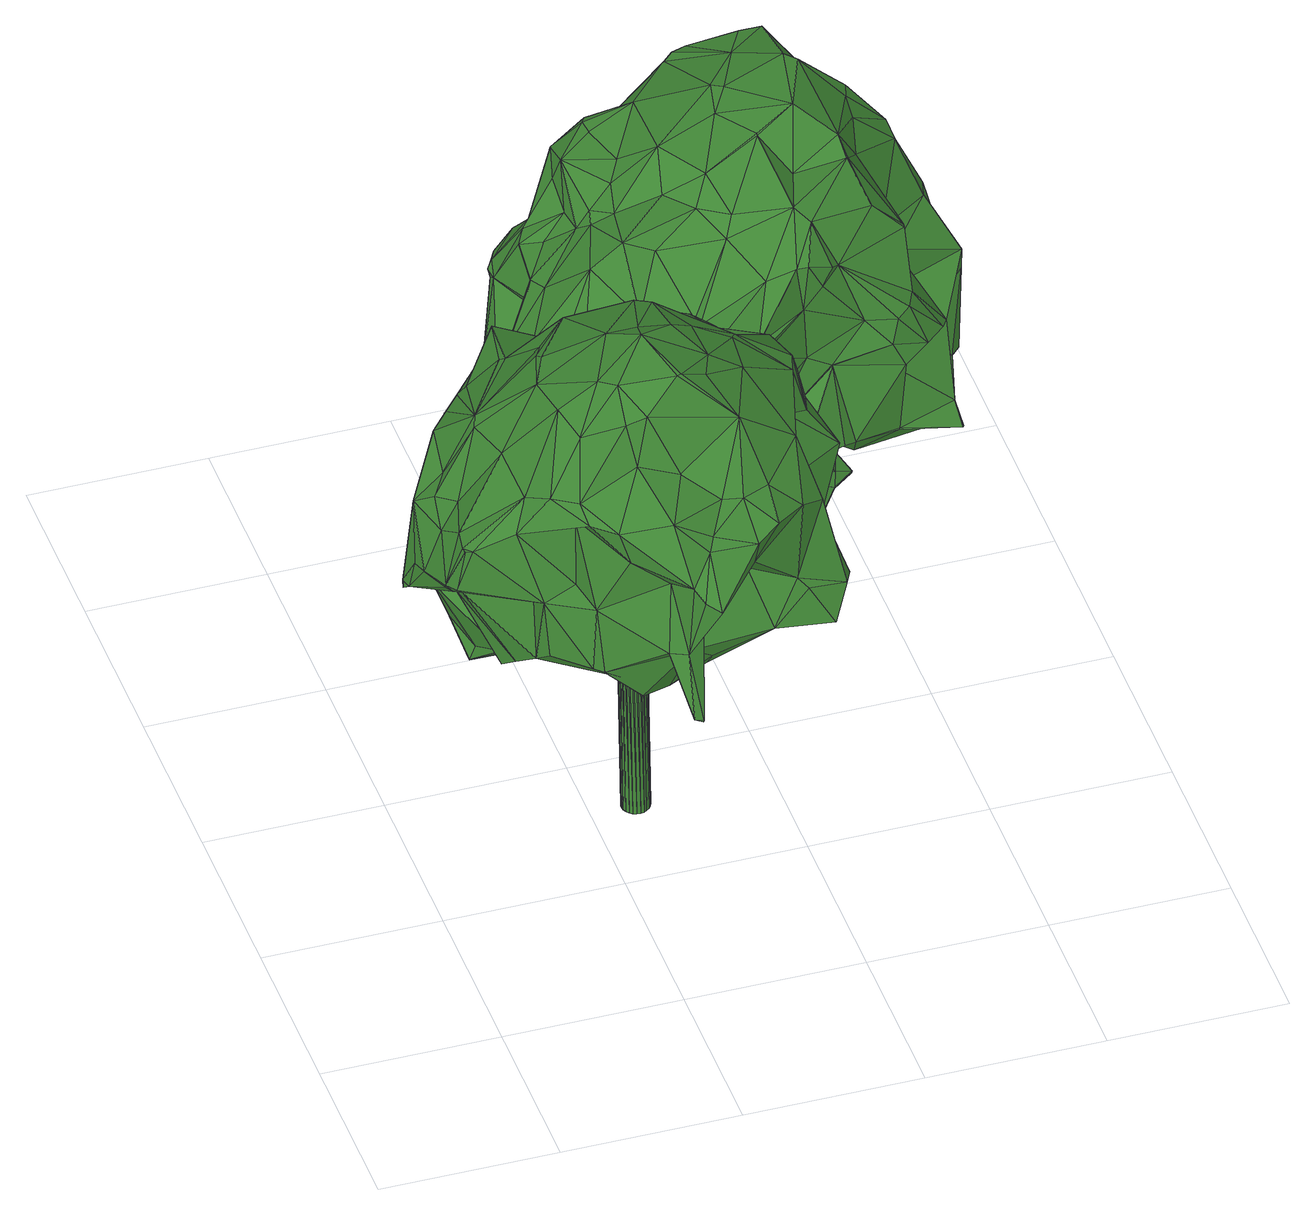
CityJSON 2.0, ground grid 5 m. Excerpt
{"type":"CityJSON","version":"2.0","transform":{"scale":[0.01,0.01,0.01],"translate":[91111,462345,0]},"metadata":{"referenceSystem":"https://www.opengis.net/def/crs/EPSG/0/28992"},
"CityObjects":{
"tree1":{"type":"SolitaryVegetationObject","attributes":{"gtid":141,"crown_width_m":11.98,"crown_median_z":10.34,"trunk_H_m":10.24,"trunk_DBH_m":0.783,"trunk_radius_m":0.391,"trunk_base_height_m":0.1,"original_gtid":"145"},"geometry":[{"type":"Solid","lod":"3","boundaries":[[[[0,1,2]],[[3,4,5]],[[6,7,8]],[[9,10,11]],[[12,13,2]],[[2,11,10]],[[10,14,15]],[[16,17,18]],[[19,20,21]],[[22,23,24]],[[25,26,27]],[[28,29,30]],[[31,32,33]],[[34,35,36]],[[9,6,8]],[[37,38,39]],[[19,21,40]],[[41,42,43]],[[44,45,46]],[[9,11,6]],[[6,11,47]],[[48,49,50]],[[34,51,52]],[[53,40,54]],[[55,56,36]],[[10,12,2]],[[57,31,33]],[[58,38,37]],[[59,43,42]],[[60,61,62]],[[63,32,47]],[[63,64,32]],[[65,66,67]],[[28,66,65]],[[68,69,70]],[[68,70,71]],[[72,28,30]],[[72,73,28]],[[74,75,76]],[[77,75,74]],[[63,47,11]],[[33,78,79]],[[80,25,81]],[[50,49,82]],[[83,50,82]],[[84,85,86]],[[87,88,4]],[[89,90,91]],[[2,1,88]],[[92,57,93]],[[94,95,70]],[[96,97,98]],[[99,6,47]],[[99,7,6]],[[48,100,101]],[[102,60,62]],[[95,103,104]],[[91,90,80]],[[3,105,106]],[[5,105,3]],[[48,107,108]],[[109,110,84]],[[111,110,109]],[[112,113,114]],[[112,115,113]],[[116,117,118]],[[119,120,121]],[[122,123,124]],[[125,123,122]],[[126,127,128]],[[129,130,131]],[[132,133,77]],[[126,128,134]],[[86,100,84]],[[109,84,100]],[[18,20,135]],[[18,135,136]],[[17,137,138]],[[139,98,97]],[[44,43,59]],[[54,27,26]],[[140,121,141]],[[140,142,121]],[[44,59,143]],[[144,39,145]],[[37,39,144]],[[30,29,146]],[[95,147,103]],[[148,100,86]],[[149,150,151]],[[152,153,154]],[[152,154,155]],[[120,96,156]],[[156,96,157]],[[15,12,10]],[[158,58,159]],[[121,142,160]],[[81,161,80]],[[122,157,132]],[[162,163,164]],[[165,163,162]],[[10,45,14]],[[79,57,33]],[[166,82,49]],[[10,167,45]],[[46,45,167]],[[33,32,78]],[[101,100,148]],[[79,168,57]],[[91,168,89]],[[57,168,93]],[[115,169,166]],[[89,78,94]],[[126,134,91]],[[126,91,161]],[[89,168,78]],[[170,171,140]],[[78,168,79]],[[107,48,50]],[[172,173,144]],[[104,174,70]],[[107,50,83]],[[57,92,175]],[[3,87,4]],[[80,161,91]],[[176,75,133]],[[8,22,177]],[[144,145,172]],[[158,178,38]],[[178,158,48]],[[179,180,181]],[[181,69,68]],[[39,182,183]],[[109,100,48]],[[184,74,185]],[[134,128,170]],[[17,138,81]],[[156,186,120]],[[108,83,185]],[[121,160,119]],[[60,165,187]],[[117,34,118]],[[145,188,172]],[[189,81,21]],[[189,21,20]],[[92,93,162]],[[120,186,121]],[[127,126,138]],[[187,141,186]],[[121,186,141]],[[128,127,142]],[[170,128,142]],[[177,9,8]],[[176,190,191]],[[138,137,127]],[[127,137,142]],[[160,142,137]],[[101,49,48]],[[14,45,169]],[[192,72,150]],[[159,116,193]],[[106,194,174]],[[96,98,157]],[[101,148,113]],[[71,151,68]],[[195,65,196]],[[176,133,190]],[[105,72,192]],[[197,193,34]],[[78,95,94]],[[23,32,31]],[[69,181,180]],[[198,176,191]],[[198,191,199]],[[72,30,150]],[[200,19,53]],[[16,172,188]],[[185,201,108]],[[94,70,69]],[[168,202,93]],[[150,203,151]],[[204,151,203]],[[204,203,150]],[[159,111,109]],[[193,111,159]],[[44,169,45]],[[157,190,132]],[[133,132,190]],[[48,158,159]],[[117,116,37]],[[155,55,205]],[[5,4,88]],[[5,88,206]],[[133,75,77]],[[99,47,32]],[[23,31,57]],[[90,207,25]],[[90,25,80]],[[182,38,178]],[[148,86,208]],[[96,209,97]],[[192,149,106]],[[41,43,46]],[[28,195,29]],[[85,29,195]],[[192,150,149]],[[195,28,65]],[[129,210,197]],[[71,149,151]],[[24,211,22]],[[102,211,24]],[[23,57,175]],[[23,175,24]],[[212,13,114]],[[213,17,214]],[[139,198,199]],[[136,173,172]],[[136,172,16]],[[143,215,83]],[[136,16,18]],[[119,96,120]],[[216,87,217]],[[216,217,147]],[[90,89,218]],[[184,219,74]],[[77,74,219]],[[117,37,144]],[[117,173,136]],[[107,83,108]],[[173,117,144]],[[195,196,85]],[[147,32,216]],[[23,7,220]],[[24,175,164]],[[134,202,91]],[[52,205,35]],[[52,200,205]],[[145,39,139]],[[67,1,221]],[[105,5,72]],[[183,139,39]],[[186,222,223]],[[170,202,134]],[[159,109,48]],[[7,22,8]],[[170,162,93]],[[53,19,40]],[[130,154,151]],[[151,154,224]],[[138,225,81]],[[226,130,129]],[[130,151,131]],[[153,181,227]],[[153,227,154]],[[81,189,17]],[[17,189,18]],[[81,225,161]],[[138,126,225]],[[29,84,110]],[[115,15,228]],[[15,14,228]],[[115,166,113]],[[137,229,160]],[[137,213,229]],[[129,146,110]],[[152,230,153]],[[212,114,208]],[[96,119,229]],[[96,229,209]],[[205,55,35]],[[36,35,55]],[[178,48,108]],[[209,229,213]],[[35,34,52]],[[91,202,168]],[[181,153,179]],[[84,29,85]],[[22,7,23]],[[116,159,58]],[[97,209,139]],[[58,158,38]],[[184,185,215]],[[212,208,196]],[[196,231,212]],[[132,219,122]],[[73,72,67]],[[232,116,58]],[[147,217,103]],[[40,233,54]],[[182,39,38]],[[151,224,68]],[[183,182,76]],[[183,198,139]],[[27,233,81]],[[25,27,81]],[[164,163,102]],[[62,234,102]],[[119,160,229]],[[71,70,174]],[[104,70,95]],[[126,161,225]],[[85,196,208]],[[141,187,165]],[[113,166,101]],[[49,101,166]],[[69,218,94]],[[169,115,228]],[[14,169,228]],[[63,235,64]],[[112,12,15]],[[15,115,112]],[[106,236,3]],[[152,155,205]],[[178,108,201]],[[200,237,205]],[[76,182,201]],[[201,182,178]],[[74,201,185]],[[76,201,74]],[[157,191,190]],[[83,82,143]],[[207,218,180]],[[51,135,200]],[[51,200,52]],[[10,9,167]],[[197,210,193]],[[46,43,44]],[[78,32,147]],[[78,147,95]],[[156,222,186]],[[67,5,1]],[[32,220,99]],[[23,220,32]],[[99,220,7]],[[166,44,82]],[[231,1,212]],[[212,1,0]],[[20,18,189]],[[60,102,163]],[[139,199,98]],[[187,223,60]],[[143,82,44]],[[166,169,44]],[[143,59,215]],[[61,42,41]],[[61,41,62]],[[139,188,145]],[[83,215,185]],[[42,184,215]],[[42,215,59]],[[105,192,106]],[[92,162,164]],[[106,174,104]],[[194,106,149]],[[194,149,71]],[[71,174,194]],[[20,19,135]],[[209,188,139]],[[155,56,55]],[[208,86,85]],[[94,218,89]],[[186,223,187]],[[148,208,114]],[[148,114,113]],[[141,165,162]],[[140,162,170]],[[141,162,140]],[[54,230,53]],[[151,204,131]],[[176,198,75]],[[129,110,210]],[[210,111,193]],[[67,221,65]],[[61,124,42]],[[88,87,235]],[[88,235,2]],[[129,131,204]],[[129,204,146]],[[11,2,235]],[[13,0,2]],[[11,235,63]],[[188,209,214]],[[188,214,16]],[[64,235,87]],[[112,13,12]],[[114,13,112]],[[72,5,67]],[[65,231,196]],[[73,67,66]],[[73,66,28]],[[102,234,211]],[[41,234,62]],[[41,46,234]],[[46,211,234]],[[54,233,27]],[[77,219,132]],[[184,122,219]],[[233,21,81]],[[106,104,236]],[[236,104,103]],[[223,124,61]],[[3,236,87]],[[42,123,125]],[[124,123,42]],[[46,177,211]],[[211,177,22]],[[122,238,157]],[[222,156,238]],[[156,157,238]],[[34,239,51]],[[117,239,34]],[[136,239,117]],[[51,239,135]],[[136,135,239]],[[154,130,226]],[[226,34,155]],[[154,226,155]],[[111,210,110]],[[232,37,116]],[[116,118,193]],[[34,193,118]],[[152,205,230]],[[42,125,184]],[[184,125,122]],[[230,54,179]],[[179,153,230]],[[230,205,237]],[[53,237,200]],[[230,237,53]],[[93,202,170]],[[232,58,37]],[[207,90,218]],[[135,19,200]],[[154,227,224]],[[68,224,227]],[[68,227,181]],[[164,102,24]],[[60,163,165]],[[92,164,175]],[[177,240,9]],[[177,46,240]],[[167,9,240]],[[167,240,46]],[[87,216,64]],[[32,64,216]],[[223,222,124]],[[17,16,214]],[[61,60,223]],[[212,0,13]],[[226,129,197]],[[197,34,226]],[[222,238,122]],[[76,75,198]],[[76,198,183]],[[110,146,29]],[[34,36,56]],[[65,1,231]],[[150,30,204]],[[146,204,30]],[[40,21,233]],[[213,214,209]],[[17,213,137]],[[221,1,65]],[[69,180,218]],[[54,26,179]],[[170,142,171]],[[25,207,26]],[[179,26,180]],[[207,180,26]],[[140,171,142]],[[34,56,155]],[[236,103,217]],[[87,236,217]],[[222,122,124]],[[5,206,1]],[[206,88,1]],[[98,191,157]],[[98,199,191]],[[241,242,243]],[[241,243,244]],[[244,243,245]],[[244,245,246]],[[243,242,247]],[[243,247,245]],[[245,247,248]],[[245,248,246]],[[247,242,249]],[[247,249,248]],[[248,249,250]],[[248,250,246]],[[249,242,251]],[[249,251,250]],[[250,251,252]],[[250,252,246]],[[251,242,253]],[[251,253,252]],[[252,253,254]],[[252,254,246]],[[253,242,255]],[[253,255,254]],[[254,255,256]],[[254,256,246]],[[255,242,257]],[[255,257,256]],[[256,257,258]],[[256,258,246]],[[257,242,259]],[[257,259,258]],[[258,259,260]],[[258,260,246]],[[259,242,261]],[[259,261,260]],[[260,261,262]],[[260,262,246]],[[261,242,263]],[[261,263,262]],[[262,263,264]],[[262,264,246]],[[263,242,265]],[[263,265,264]],[[264,265,266]],[[264,266,246]],[[265,242,267]],[[265,267,266]],[[266,267,268]],[[266,268,246]],[[267,242,269]],[[267,269,268]],[[268,269,270]],[[268,270,246]],[[269,242,271]],[[269,271,270]],[[270,271,272]],[[270,272,246]],[[271,242,273]],[[271,273,272]],[[272,273,274]],[[272,274,246]],[[273,242,275]],[[273,275,274]],[[274,275,276]],[[274,276,246]],[[275,242,277]],[[275,277,276]],[[276,277,278]],[[276,278,246]],[[277,242,279]],[[277,279,278]],[[278,279,280]],[[278,280,246]],[[279,242,281]],[[279,281,280]],[[280,281,282]],[[280,282,246]],[[281,242,283]],[[281,283,282]],[[282,283,284]],[[282,284,246]],[[283,242,285]],[[283,285,284]],[[284,285,286]],[[284,286,246]],[[285,242,287]],[[285,287,286]],[[286,287,288]],[[286,288,246]],[[287,242,289]],[[287,289,288]],[[288,289,290]],[[288,290,246]],[[289,242,241]],[[289,241,290]],[[290,241,244]],[[290,244,246]]]]}]},
"tree2":{"type":"SolitaryVegetationObject","attributes":{"gtid":143,"crown_width_m":12.35,"crown_median_z":10.21,"trunk_H_m":10.08,"trunk_DBH_m":0.801,"trunk_radius_m":0.4,"trunk_base_height_m":0.13,"original_gtid":"147"},"geometry":[{"type":"Solid","lod":"3","boundaries":[[[[291,292,293]],[[294,295,296]],[[297,298,299]],[[297,300,298]],[[301,302,303]],[[304,305,306]],[[307,308,309]],[[310,311,312]],[[313,312,311]],[[314,315,316]],[[317,295,294]],[[318,319,320]],[[321,319,318]],[[322,323,324]],[[325,326,327]],[[328,327,326]],[[329,330,331]],[[304,332,305]],[[333,305,332]],[[323,304,334]],[[335,336,337]],[[338,339,340]],[[341,342,343]],[[344,345,346]],[[347,348,349]],[[350,351,352]],[[353,309,308]],[[354,355,356]],[[357,358,359]],[[360,335,330]],[[360,336,335]],[[361,315,314]],[[362,363,364]],[[365,366,367]],[[368,369,370]],[[371,372,363]],[[373,374,375]],[[376,377,378]],[[314,316,379]],[[380,379,316]],[[381,382,383]],[[384,385,386]],[[297,387,388]],[[389,328,326]],[[316,315,390]],[[391,392,393]],[[394,395,348]],[[396,397,398]],[[399,341,343]],[[338,400,361]],[[401,380,402]],[[403,404,405]],[[403,405,406]],[[314,339,361]],[[407,408,409]],[[410,365,367]],[[411,412,413]],[[414,370,415]],[[416,417,418]],[[419,417,416]],[[420,410,352]],[[340,339,350]],[[414,421,331]],[[415,421,414]],[[422,423,424]],[[425,426,427]],[[338,361,339]],[[428,429,430]],[[410,431,352]],[[351,339,314]],[[351,314,379]],[[350,339,351]],[[363,432,375]],[[371,363,375]],[[402,380,433]],[[402,433,434]],[[435,436,437]],[[420,351,401]],[[420,352,351]],[[305,438,439]],[[439,411,306]],[[342,440,343]],[[441,396,442]],[[441,397,396]],[[331,330,335]],[[419,416,443]],[[389,444,445]],[[389,324,444]],[[428,396,446]],[[389,445,328]],[[340,435,338]],[[328,445,447]],[[299,448,449]],[[450,451,452]],[[453,454,455]],[[410,456,431]],[[457,456,410]],[[458,382,381]],[[303,390,315]],[[459,449,460]],[[445,422,424]],[[445,444,422]],[[366,358,367]],[[461,462,463]],[[464,465,466]],[[465,467,466]],[[468,469,470]],[[392,432,471]],[[472,473,474]],[[475,473,472]],[[476,477,384]],[[380,401,351]],[[380,351,379]],[[428,478,429]],[[428,446,478]],[[479,480,481]],[[479,482,480]],[[483,472,474]],[[294,296,484]],[[485,398,397]],[[468,470,486]],[[335,414,331]],[[487,475,378]],[[463,462,296]],[[421,369,329]],[[488,329,369]],[[388,300,297]],[[333,438,305]],[[489,368,490]],[[466,491,388]],[[325,322,324]],[[492,493,494]],[[495,493,492]],[[338,481,400]],[[492,431,496]],[[297,299,386]],[[448,497,498]],[[424,499,445]],[[447,445,499]],[[500,501,502]],[[501,503,502]],[[504,502,503]],[[293,505,506]],[[292,505,293]],[[334,304,349]],[[504,406,507]],[[395,349,348]],[[508,487,378]],[[508,378,509]],[[510,475,487]],[[510,473,475]],[[511,376,483]],[[511,512,376]],[[306,411,347]],[[387,385,477]],[[387,477,476]],[[384,477,385]],[[387,386,385]],[[419,513,388]],[[300,513,419]],[[333,300,438]],[[497,299,298]],[[440,346,514]],[[469,515,516]],[[297,386,387]],[[336,496,517]],[[431,517,496]],[[518,365,353]],[[518,366,365]],[[519,296,295]],[[425,452,451]],[[373,375,391]],[[340,494,493]],[[349,304,347]],[[304,306,347]],[[490,358,520]],[[490,520,489]],[[469,521,515]],[[414,522,370]],[[423,499,424]],[[389,523,324]],[[376,378,475]],[[524,432,363]],[[485,397,510]],[[352,431,494]],[[370,522,368]],[[464,466,525]],[[394,348,413]],[[347,413,348]],[[464,521,458]],[[293,526,291]],[[335,522,414]],[[469,516,459]],[[527,459,516]],[[363,372,528]],[[375,372,371]],[[375,528,372]],[[511,529,512]],[[422,444,423]],[[409,530,531]],[[376,475,472]],[[440,532,343]],[[533,343,532]],[[534,535,536]],[[350,352,494]],[[350,494,340]],[[406,405,507]],[[537,507,405]],[[524,535,432]],[[471,432,535]],[[391,375,432]],[[403,461,538]],[[303,302,434]],[[315,470,303]],[[495,492,509]],[[495,509,378]],[[362,524,363]],[[460,469,459]],[[326,325,523]],[[326,523,389]],[[508,539,487]],[[508,540,539]],[[541,542,374]],[[542,375,374]],[[543,544,407]],[[545,441,345]],[[482,383,480]],[[473,344,474]],[[408,530,409]],[[504,546,547]],[[504,548,546]],[[421,329,331]],[[549,550,551]],[[478,552,501]],[[433,303,434]],[[515,476,516]],[[433,390,303]],[[384,386,299]],[[323,334,324]],[[479,481,435]],[[360,539,540]],[[305,439,306]],[[470,361,553]],[[504,552,406]],[[503,552,504]],[[544,332,554]],[[543,332,544]],[[500,502,555]],[[482,479,437]],[[324,523,325]],[[367,358,457]],[[310,296,311]],[[434,531,402]],[[393,465,464]],[[515,521,464]],[[498,409,448]],[[550,556,551]],[[542,551,556]],[[388,387,525]],[[388,525,466]],[[383,382,468]],[[521,468,382]],[[394,557,362]],[[333,558,497]],[[543,558,333]],[[395,321,318]],[[395,318,320]],[[394,321,395]],[[415,369,421]],[[435,377,436]],[[550,437,436]],[[542,556,399]],[[510,559,473]],[[473,559,545]],[[560,549,551]],[[483,474,511]],[[561,541,551]],[[561,551,542]],[[391,432,392]],[[538,463,562]],[[563,541,458]],[[563,458,381]],[[560,437,549]],[[560,482,437]],[[563,482,560]],[[517,337,336]],[[322,554,323]],[[524,557,535]],[[503,501,552]],[[427,349,425]],[[335,337,522]],[[320,425,349]],[[381,383,482]],[[333,298,300]],[[334,427,324]],[[349,427,334]],[[563,551,541]],[[444,324,427]],[[448,299,497]],[[564,537,405]],[[400,553,361]],[[518,506,505]],[[384,565,527]],[[566,527,565]],[[308,518,353]],[[458,521,382]],[[452,548,507]],[[533,567,375]],[[485,510,487]],[[320,349,395]],[[368,484,568]],[[319,555,547]],[[500,555,319]],[[545,559,397]],[[510,397,559]],[[366,518,317]],[[317,292,295]],[[291,295,292]],[[355,453,356]],[[404,538,564]],[[509,492,569]],[[439,412,411]],[[345,473,545]],[[449,459,566]],[[449,566,299]],[[360,540,570]],[[360,570,336]],[[568,462,461]],[[442,455,441]],[[362,557,524]],[[501,429,478]],[[470,315,361]],[[435,481,338]],[[455,345,441]],[[485,487,539]],[[400,481,480]],[[506,530,408]],[[329,571,330]],[[381,482,563]],[[344,440,342]],[[508,570,540]],[[512,377,376]],[[495,340,493]],[[419,388,417]],[[529,556,550]],[[391,374,373]],[[511,344,342]],[[474,344,511]],[[399,556,341]],[[490,337,359]],[[490,359,358]],[[310,447,562]],[[328,447,310]],[[538,562,572]],[[549,437,550]],[[362,364,354]],[[567,354,364]],[[468,486,383]],[[367,457,410]],[[489,520,484]],[[484,368,489]],[[520,294,484]],[[329,403,406]],[[567,532,354]],[[398,485,539]],[[534,471,535]],[[406,552,478]],[[413,557,394]],[[528,567,364]],[[528,364,363]],[[542,533,375]],[[399,533,542]],[[399,343,533]],[[511,556,529]],[[341,556,511]],[[449,448,301]],[[564,405,404]],[[468,521,469]],[[321,573,319]],[[500,319,573]],[[393,541,374]],[[301,303,449]],[[303,460,449]],[[403,538,404]],[[558,407,574]],[[558,543,407]],[[410,353,365]],[[420,353,410]],[[402,353,420]],[[402,420,401]],[[325,554,322]],[[325,575,554]],[[446,571,478]],[[329,478,571]],[[329,406,478]],[[529,550,512]],[[561,542,541]],[[576,330,571]],[[517,359,337]],[[472,483,376]],[[545,397,441]],[[427,426,444]],[[423,444,426]],[[307,531,530]],[[307,530,506]],[[465,577,467]],[[511,342,341]],[[295,291,313]],[[562,463,310]],[[296,310,463]],[[519,295,313]],[[300,388,513]],[[461,463,538]],[[506,575,526]],[[506,526,293]],[[506,408,575]],[[527,516,476]],[[319,547,320]],[[547,546,320]],[[548,320,546]],[[333,332,543]],[[407,575,408]],[[537,452,507]],[[535,578,536]],[[461,403,579]],[[413,578,557]],[[535,557,578]],[[498,574,409]],[[580,579,403]],[[403,329,580]],[[415,370,369]],[[568,461,580]],[[357,359,517]],[[573,453,455]],[[573,455,501]],[[501,455,442]],[[568,488,369]],[[368,568,369]],[[358,456,457]],[[296,568,484]],[[438,581,412]],[[413,412,581]],[[435,437,479]],[[378,377,582]],[[582,377,435]],[[508,509,569]],[[492,494,431]],[[464,458,393]],[[541,393,458]],[[550,436,512]],[[554,304,323]],[[501,500,573]],[[498,497,574]],[[391,393,374]],[[580,461,579]],[[574,407,409]],[[497,558,574]],[[560,551,563]],[[527,476,384]],[[583,362,356]],[[354,356,362]],[[320,548,425]],[[380,316,390]],[[380,390,433]],[[366,584,358]],[[531,434,302]],[[409,531,302]],[[296,519,311]],[[507,548,504]],[[532,440,514]],[[532,514,354]],[[354,514,355]],[[344,346,440]],[[308,307,518]],[[506,518,307]],[[532,567,533]],[[528,375,567]],[[554,332,304]],[[362,583,394]],[[321,394,583]],[[573,321,356]],[[573,356,453]],[[583,356,321]],[[512,436,377]],[[495,582,340]],[[378,582,495]],[[582,435,340]],[[411,413,347]],[[423,426,450]],[[451,450,426]],[[576,571,446]],[[402,309,353]],[[296,462,568]],[[497,298,333]],[[317,584,366]],[[520,584,294]],[[294,584,317]],[[317,505,292]],[[317,518,505]],[[312,313,291]],[[522,337,490]],[[368,522,490]],[[496,569,492]],[[496,336,569]],[[398,585,396]],[[531,307,309]],[[531,309,402]],[[539,360,585]],[[539,585,398]],[[464,525,515]],[[476,515,525]],[[387,476,525]],[[576,585,360]],[[576,360,330]],[[576,446,585]],[[396,585,446]],[[451,426,425]],[[423,562,447]],[[499,423,447]],[[467,491,466]],[[428,430,396]],[[501,430,429]],[[417,388,491]],[[467,536,491]],[[467,534,536]],[[452,537,450]],[[450,537,564]],[[488,580,329]],[[409,302,448]],[[303,470,586]],[[303,586,460]],[[460,586,469]],[[470,469,586]],[[568,580,488]],[[526,327,312]],[[526,312,291]],[[312,327,328]],[[328,310,312]],[[453,514,454]],[[355,514,453]],[[569,336,570]],[[569,570,508]],[[504,555,502]],[[357,456,358]],[[357,431,456]],[[504,547,555]],[[536,578,418]],[[416,418,578]],[[491,536,418]],[[491,418,417]],[[425,548,452]],[[514,455,454]],[[439,438,412]],[[519,313,311]],[[448,302,301]],[[438,300,443]],[[419,443,300]],[[438,443,416]],[[344,473,345]],[[517,431,357]],[[455,346,345]],[[455,514,346]],[[471,577,392]],[[534,577,471]],[[392,577,393]],[[465,393,577]],[[526,575,587]],[[325,587,575]],[[325,327,587]],[[526,587,327]],[[438,416,581]],[[578,581,416]],[[413,581,578]],[[299,565,384]],[[566,565,299]],[[407,588,575]],[[554,588,544]],[[407,544,588]],[[520,358,584]],[[467,577,534]],[[396,430,589]],[[442,396,589]],[[442,589,501]],[[501,589,430]],[[480,383,553]],[[383,486,553]],[[470,553,486]],[[480,553,400]],[[450,572,423]],[[423,572,562]],[[564,538,572]],[[564,572,450]],[[527,566,459]],[[575,588,554]],[[590,591,592]],[[590,592,593]],[[593,592,594]],[[593,594,595]],[[592,591,596]],[[592,596,594]],[[594,596,597]],[[594,597,595]],[[596,591,598]],[[596,598,597]],[[597,598,599]],[[597,599,595]],[[598,591,600]],[[598,600,599]],[[599,600,601]],[[599,601,595]],[[600,591,602]],[[600,602,601]],[[601,602,603]],[[601,603,595]],[[602,591,604]],[[602,604,603]],[[603,604,605]],[[603,605,595]],[[604,591,606]],[[604,606,605]],[[605,606,607]],[[605,607,595]],[[606,591,608]],[[606,608,607]],[[607,608,609]],[[607,609,595]],[[608,591,610]],[[608,610,609]],[[609,610,611]],[[609,611,595]],[[610,591,612]],[[610,612,611]],[[611,612,613]],[[611,613,595]],[[612,591,614]],[[612,614,613]],[[613,614,615]],[[613,615,595]],[[614,591,616]],[[614,616,615]],[[615,616,617]],[[615,617,595]],[[616,591,618]],[[616,618,617]],[[617,618,619]],[[617,619,595]],[[618,591,620]],[[618,620,619]],[[619,620,621]],[[619,621,595]],[[620,591,622]],[[620,622,621]],[[621,622,623]],[[621,623,595]],[[622,591,624]],[[622,624,623]],[[623,624,625]],[[623,625,595]],[[624,591,626]],[[624,626,625]],[[625,626,627]],[[625,627,595]],[[626,591,628]],[[626,628,627]],[[627,628,629]],[[627,629,595]],[[628,591,630]],[[628,630,629]],[[629,630,631]],[[629,631,595]],[[630,591,632]],[[630,632,631]],[[631,632,633]],[[631,633,595]],[[632,591,634]],[[632,634,633]],[[633,634,635]],[[633,635,595]],[[634,591,636]],[[634,636,635]],[[635,636,637]],[[635,637,595]],[[636,591,638]],[[636,638,637]],[[637,638,639]],[[637,639,595]],[[638,591,590]],[[638,590,639]],[[639,590,593]],[[639,593,595]]]]}]}
},
"vertices":[
[135,925,801],[97,891,821],[129,1083,872],[22,731,1003],[21,809,969],[15,834,874],[355,1327,1148],[410,1360,1244],[437,1395,1128],[336,1229,979],[264,1266,818],[305,1227,974],[232,1243,732],[144,1074,847],[399,1317,640],[265,1256,664],[1009,401,1256],[969,506,1401],[939,348,1296],[783,239,1289],[849,273,1316],[773,342,1367],[522,1310,1219],[382,1159,1298],[583,1244,1234],[557,490,1578],[517,450,1452],[627,423,1420],[191,595,754],[268,672,746],[219,562,781],[436,1035,1419],[229,944,1311],[399,948,1467],[626,326,901],[587,98,852],[586,99,847],[875,455,838],[905,650,841],[987,554,840],[665,266,1321],[783,1228,916],[801,1212,866],[778,1231,880],[606,1286,755],[440,1290,669],[585,1329,861],[249,1158,1208],[630,839,629],[588,985,672],[684,921,639],[703,309,1148],[620,205,1052],[647,236,1297],[562,276,1378],[561,98,860],[563,103,858],[509,1059,1482],[743,538,815],[764,1202,816],[818,1214,1272],[870,1215,1057],[837,1310,1056],[212,1136,1179],[164,1094,1159],[211,661,742],[228,628,788],[112,793,931],[211,533,1236],[296,508,1353],[253,590,1306],[98,549,1192],[79,625,1003],[82,626,1004],[1053,969,794],[1208,922,835],[1063,751,812],[1276,985,823],[360,821,1479],[404,914,1488],[655,540,1653],[807,483,1521],[609,1084,704],[778,1004,690],[351,748,657],[321,751,653],[346,767,646],[50,912,1093],[11,877,864],[472,651,1595],[509,595,1615],[614,719,1665],[625,1033,1432],[674,972,1568],[372,681,1500],[244,760,1323],[1094,813,1260],[1090,715,1113],[1054,836,1056],[277,1166,1225],[454,779,669],[496,949,677],[735,1272,1212],[136,795,1161],[92,650,1179],[50,633,1019],[31,574,1077],[710,921,643],[770,918,661],[541,664,716],[374,591,820],[541,574,740],[307,1081,670],[323,1069,668],[228,953,655],[321,1199,640],[687,387,798],[860,346,901],[693,355,844],[1076,826,1344],[1080,967,1286],[1026,908,1413],[1036,1021,963],[857,1124,1041],[863,1171,1049],[908,1021,878],[773,644,1616],[876,757,1558],[772,782,1604],[449,387,808],[364,353,884],[280,459,865],[1246,1030,866],[1278,985,828],[711,765,1637],[787,290,1187],[921,342,1060],[1026,707,1451],[865,636,1557],[1061,634,993],[843,1000,1385],[907,1024,1378],[892,786,1543],[703,1116,720],[1016,305,915],[1091,427,971],[270,529,816],[218,912,1299],[352,832,640],[59,565,1059],[82,592,1025],[269,474,1034],[546,259,1200],[451,304,1258],[379,368,1066],[525,205,1010],[1090,1005,1231],[1110,972,1045],[689,630,750],[646,599,722],[1042,764,1451],[667,545,1654],[732,1045,1429],[763,1188,1292],[733,1176,1274],[821,1169,1342],[501,1145,723],[431,1212,750],[549,816,1608],[443,1287,665],[715,940,1576],[770,874,1427],[1061,352,1002],[949,329,1029],[79,579,1185],[550,1093,1291],[1209,921,840],[525,1192,1080],[786,785,799],[423,312,1353],[356,436,1378],[362,376,1347],[980,664,799],[1085,707,820],[987,1065,761],[918,1027,723],[1058,1020,1265],[884,1144,1334],[1029,472,1151],[851,374,1368],[1225,967,855],[1103,914,895],[60,600,1028],[587,391,742],[79,558,1189],[214,658,740],[169,802,614],[501,351,760],[1077,733,826],[1039,845,940],[630,75,1221],[872,886,733],[626,788,1632],[279,612,1046],[259,513,820],[567,165,1027],[9,868,846],[500,492,1561],[171,803,610],[1131,636,1232],[517,521,770],[664,1230,1017],[153,922,671],[999,676,1333],[996,517,1272],[895,1046,727],[144,951,1134],[96,870,1130],[400,573,1482],[1073,1020,836],[368,1168,1291],[182,848,863],[975,1015,1106],[847,1146,1221],[356,475,1076],[744,570,1613],[393,344,871],[358,485,1287],[400,1313,638],[1066,712,1302],[582,167,1243],[186,805,652],[732,469,833],[716,350,1370],[688,1233,1022],[159,1053,1007],[74,747,1116],[599,119,1225],[1056,1005,1060],[805,415,1067],[403,1175,958],[664,803,11],[625,802,10],[663,813,11],[640,779,1035],[639,789,1036],[601,778,1034],[659,822,11],[635,798,1036],[652,830,11],[628,806,1036],[644,836,11],[620,812,1036],[634,840,11],[610,816,1036],[624,841,11],[600,817,1035],[614,840,11],[590,815,1035],[605,835,10],[581,811,1035],[597,829,10],[573,805,1034],[591,821,10],[567,797,1034],[587,811,9],[563,787,1034],[586,801,9],[562,777,1034],[588,791,9],[564,767,1033],[592,782,9],[568,758,1033],[598,774,9],[574,749,1033],[606,768,9],[582,743,1033],[616,764,9],[592,740,1033],[626,763,9],[602,739,1034],[636,764,9],[612,740,1034],[645,768,10],[622,744,1034],[653,775,10],[629,751,1034],[659,783,10],[636,759,1035],[663,793,11],[639,769,1035],
[592,1911,1021],[648,1923,1075],[697,1964,1022],[621,1754,1212],[565,1844,1050],[551,1781,1041],[1581,1988,803],[1347,2015,755],[1475,2030,910],[1359,1940,745],[1371,2017,1060],[1211,2013,1132],[1307,2001,1228],[926,1776,681],[1087,1861,770],[1024,1801,780],[931,1998,1104],[871,1910,1264],[980,1937,1247],[509,1747,796],[553,1820,1014],[557,1820,1011],[569,1868,1023],[1346,1970,1545],[1414,1952,1432],[1305,1983,1508],[647,1788,1211],[939,1362,873],[860,1176,829],[872,1392,697],[1063,1239,825],[802,1842,684],[825,1821,672],[661,1830,612],[774,1858,709],[568,1790,663],[651,1733,829],[535,1760,792],[661,1276,1005],[637,1263,1216],[581,1271,1214],[997,1931,707],[1157,1957,718],[845,1790,667],[689,1387,1344],[772,1369,1426],[743,1550,1352],[1362,1711,1632],[1334,1749,1628],[1291,1535,1637],[1486,1142,1209],[1449,1122,1192],[1535,1136,1080],[1367,1155,1182],[1198,1124,1122],[1269,1126,1079],[1070,1577,656],[1071,1564,656],[946,1601,637],[1162,1719,1584],[1231,1871,1562],[1132,1744,1576],[935,1943,1381],[1318,1076,846],[1281,1054,860],[1234,1130,836],[821,1630,1410],[719,1731,1437],[752,1593,1366],[781,1248,1267],[1408,1785,1527],[1346,1181,730],[1601,1184,763],[1452,1124,816],[832,1884,1432],[731,1860,1377],[813,1842,1453],[581,1562,1198],[487,1389,1121],[460,1391,1128],[1623,1150,796],[1625,1112,794],[1648,1337,841],[1577,1349,946],[1626,1192,820],[1246,1234,1484],[1398,1407,1526],[1210,1273,1511],[1285,1974,1542],[1155,2027,1482],[1677,1626,1203],[1635,1708,1096],[1590,1672,1258],[1639,2039,821],[1638,2036,817],[1599,2024,811],[1640,1982,805],[1543,1808,793],[557,1820,636],[1197,1960,1398],[1676,1369,819],[1724,1462,761],[1755,1537,965],[1221,1393,696],[1027,1414,696],[853,1016,1107],[1020,989,1265],[922,1035,1290],[1589,1175,1090],[1489,1702,1520],[1112,2007,1487],[1100,2044,1315],[609,1355,851],[466,1407,805],[582,1314,724],[644,1217,783],[1061,2028,747],[1008,1947,970],[1172,2052,981],[954,1844,1486],[1141,1606,795],[1225,1651,825],[1304,1563,740],[515,1339,1178],[478,1348,1147],[1396,1667,932],[1543,1747,846],[1522,1689,909],[1458,1849,976],[1083,1985,1479],[527,1304,1159],[425,1804,601],[508,1656,608],[421,1801,603],[764,1475,638],[655,1598,723],[782,1697,656],[905,1114,1031],[890,1172,932],[896,1032,1027],[943,1602,1527],[1665,1373,799],[1138,2045,1291],[1140,2073,1194],[1394,1467,1560],[1405,1412,1520],[1454,1501,1450],[1248,1819,813],[1189,1752,835],[1435,1124,1108],[1046,1024,1068],[896,1015,1024],[1388,1855,980],[579,1764,585],[525,1823,634],[889,1163,1042],[462,1733,762],[1320,2136,941],[1410,2038,1060],[532,1506,747],[698,1436,639],[649,1375,559],[1146,1004,867],[1091,1154,981],[1056,1029,965],[859,1692,1435],[817,1799,1453],[1716,1616,1054],[1507,2002,1092],[1481,2015,1118],[635,1559,919],[664,1646,977],[518,1651,810],[1776,1707,932],[1749,1612,915],[1739,1715,807],[1712,1668,798],[1512,1832,1119],[1521,1891,1109],[1459,1854,1347],[1721,1463,758],[1207,1135,1416],[1190,1127,1283],[1246,1139,1339],[1175,1139,1415],[1659,2018,821],[1657,2018,817],[809,1216,910],[1478,1602,1490],[1592,1675,1398],[1476,1657,1520],[1600,1622,1373],[1279,1154,1383],[596,1707,1201],[941,1045,1318],[1522,1685,1269],[1093,1143,1392],[578,1385,1153],[651,1665,1229],[719,1602,1306],[1569,1741,826],[1027,1455,1529],[1182,1503,1588],[1110,1635,1570],[1183,1500,1584],[920,1493,1454],[1303,2090,756],[1222,2115,786],[445,1747,658],[870,1063,748],[883,1021,889],[816,1070,756],[794,1072,766],[662,1197,682],[802,1905,1094],[844,2039,1073],[629,1243,667],[1032,1291,1435],[1060,1333,1478],[1038,1036,1277],[1302,1179,1367],[1429,1287,1451],[1515,1978,912],[1270,1128,1076],[1664,1863,987],[1628,1900,986],[800,1527,1395],[844,1911,1258],[550,1828,1035],[712,1682,1300],[1631,1771,1062],[598,1495,1219],[660,1832,617],[1512,1299,794],[1684,1811,852],[766,1869,975],[1561,1942,943],[1622,1109,794],[1516,1281,1362],[984,2016,1049],[1087,2095,1140],[1470,1122,1034],[1454,1197,976],[1708,1515,770],[1533,1414,837],[1592,1552,840],[606,1346,692],[487,1496,819],[909,1129,1302],[902,1161,1296],[1721,1430,1119],[1609,1211,1081],[1028,2008,672],[1025,2010,674],[1041,1041,1219],[785,1354,677],[783,1321,711],[753,1372,648],[1509,1364,1327],[1520,1299,1356],[1521,1381,1207],[785,1088,789],[1545,1713,1394],[937,1904,717],[783,1144,765],[1508,1188,1218],[1357,1371,820],[1134,1989,720],[1038,1013,1266],[1499,1423,1248],[1557,1397,1083],[482,1698,792],[1659,1560,1216],[491,1453,773],[1518,1982,915],[1490,1996,952],[1454,1126,820],[641,1596,1046],[981,1394,1470],[853,1345,1398],[666,1276,1006],[508,1521,786],[1026,1116,857],[1198,2099,773],[919,1916,856],[850,1281,1066],[1712,1514,773],[1359,1538,839],[641,1379,856],[707,1440,1004],[1256,1656,848],[1254,1416,1502],[1237,1246,822],[709,1774,1341],[856,1095,1180],[1355,1903,1191],[763,1776,858],[1009,1983,702],[893,1018,1023],[1165,1551,14],[1125,1552,13],[1164,1562,13],[1151,1565,1022],[1150,1575,1022],[1111,1565,1021],[1160,1572,13],[1146,1585,1022],[1154,1580,13],[1140,1593,1021],[1146,1586,13],[1132,1599,1021],[1136,1591,13],[1122,1604,1021],[1126,1592,13],[1112,1605,1021],[1115,1591,12],[1101,1604,1021],[1105,1587,12],[1092,1600,1021],[1097,1581,12],[1083,1594,1021],[1091,1572,12],[1077,1585,1021],[1087,1563,12],[1073,1576,1021],[1085,1553,12],[1071,1566,1021],[1086,1542,13],[1072,1555,1021],[1090,1532,13],[1076,1545,1021],[1096,1524,13],[1082,1537,1021],[1105,1517,13],[1091,1531,1022],[1114,1513,13],[1100,1527,1022],[1124,1512,14],[1111,1525,1022],[1135,1513,14],[1121,1526,1022],[1145,1517,14],[1131,1530,1022],[1153,1523,14],[1139,1536,1022],[1160,1532,14],[1146,1545,1022],[1164,1541,14],[1150,1554,1022]
]}
